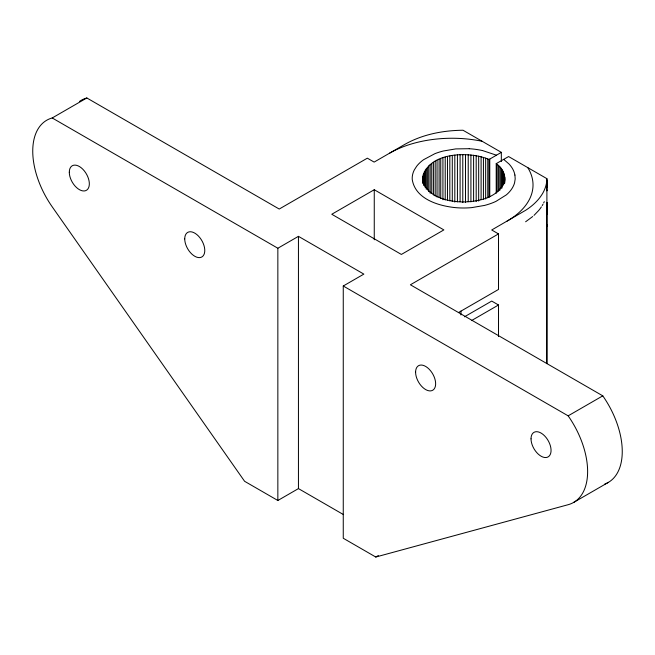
<?xml version="1.0" encoding="UTF-8"?>
<svg xmlns="http://www.w3.org/2000/svg" width="655" height="655" viewBox="0 0 655 655"><rect width="100%" height="100%" fill="white"/><g stroke="black" fill="none" stroke-linecap="round" stroke-linejoin="round"><path stroke-width="0.98" d="M546.9 363.582L546.9 178.668L508.599 156.553L496.212 163.644L496.212 193.258M546.802 363.648L546.9 202.354L546.909 214.496M546.909 190.13L546.9 190.883L546.9 178.668M546.802 226.638L546.9 224.534M422.655 180.821C424.137 151.911 469.25 150.625 489.039 159.509L501.329 152.353L501.329 161.548M504.604 183.425C505.971 175.786 502.753 167.917 496.212 163.644M504.604 180.354C499.585 197.851 477.724 202.002 461.906 201.961C446.677 201.503 424.006 196.041 422.655 177.759M543.658 202.976L544.28 201.658M542.217 205.588L542.97 204.286M533.989 215.389L538.566 210.64A81.736 47.193 0 0 0 541.398 206.874M532.712 216.518L525.621 221.775M343.523 514.625L298.443 488.597L277.851 500.494L244.602 481.294L52.212 206.824A67.547 38.997 60 0 1 52.212 117.966L86.845 97.972L279.226 209.043L367.34 158.174L374.136 162.096L404.913 144.321C422.516 134.39 442.96 130.435 463.019 130.239L501.329 152.353M374.259 189.729L331.774 214.259L401.376 254.443L443.861 229.913L374.259 189.729L374.259 239.771M52.212 117.966L277.851 248.237L298.443 236.34L363.852 274.109L343.261 285.998L343.261 538.254L375.773 557.028L568.155 504.702A67.547 38.997 60 0 0 568.155 415.843L343.261 285.998M458.434 312.582L498.512 289.445L498.512 233.909L410.398 284.778L602.788 395.849A67.547 38.997 60 0 1 604.745 484.086M464.452 316.807L491.717 301.071L498.512 304.993L498.512 336.588M471.51 320.59L498.512 304.993M568.155 415.843L602.788 395.849M375.773 557.028L378.369 555.53M573.796 502.336L608.421 482.342M469.308 148.701L455.79 148.906L443.312 151.002A51.851 29.934 0 0 0 434.936 153.655L423.613 159.681A51.639 29.811 0 0 0 416.678 166.239L414.345 169.874A51.941 29.991 0 0 0 412.421 175.646A51.467 29.712 0 0 0 412.249 179.552C415.295 198.85 437.966 205.744 454.84 207.578A51.639 29.811 0 0 0 471.633 207.635L484.544 205.424A51.639 29.811 0 0 0 495.909 201.412L506.331 194.879A51.851 29.934 0 0 0 510.933 190.048A51.966 29.999 0 0 0 514.568 182.843L515.19 178.962L514.928 175.032M482.408 150.511L496.425 155.186M498.512 233.909L491.717 229.979L525.629 210.304A82.858 47.84 0 0 0 536.437 201.543A83.75 48.355 0 0 0 540.563 196.606L542.266 194.044A84.045 48.527 0 0 0 546.442 183.375L546.819 180.682L546.9 187.535M503.695 159.378L509.058 164.037A52.154 30.105 0 0 1 512.865 169.277A51.639 29.811 0 0 1 514.895 175.073M504.743 177.235L504.743 180.297M504.555 175.663L504.555 182.81M504.178 174.107L504.178 183.294M503.621 172.56L503.621 184.816M502.909 171.07L502.909 185.365M502.041 169.629L502.041 188.01M501.026 168.229L501.026 188.656M499.863 166.886L499.863 190.376M498.578 165.6L498.578 191.129M497.161 164.364L497.161 191.94M489.76 159.034L489.76 196.819M489.039 159.509L489.039 197.294M487.787 158.952L487.787 197.761M485.658 158.142L485.658 198.989M483.431 157.397L483.431 199.267M481.098 156.725L481.098 199.619M478.674 156.136L478.674 201.069M476.185 155.636L476.185 201.593M473.598 155.227L473.598 201.183M470.92 154.907L470.92 201.887M468.219 154.686L468.219 201.666M465.492 154.572L465.492 202.575M462.782 154.564L462.782 202.567M460.932 311.068L460.932 314.957M460.088 154.662L460.088 201.634M457.427 154.85L457.427 201.83M454.816 155.145L454.816 202.117M452.286 155.522L452.286 201.478M449.829 155.98L449.829 200.921M447.471 156.529L447.471 200.446M445.212 157.143L445.212 200.037M442.927 157.863L442.927 199.734M440.75 158.657L440.75 198.49M439.096 159.337L439.096 197.13M437.041 160.295L437.041 197.065M435.182 161.277L435.182 196.001M433.422 162.325L433.422 195.002M431.743 163.455L431.743 193.069M430.171 164.659L430.171 193.258M428.706 165.944L428.706 191.473M427.371 167.295L427.371 189.77M426.208 168.687L426.208 189.107M425.201 170.12L425.201 187.477M424.35 171.594L424.35 185.889M423.662 173.108L423.662 185.357M423.146 174.648L423.146 182.819M422.86 180.862L422.86 182.901M422.811 176.195L422.811 183.351M298.443 236.34L298.443 488.597M277.851 248.237L277.851 500.494M389.529 153.213A88.466 51.074 0 0 1 482.17 141.292M79.501 101.443A67.547 38.997 60 0 1 86.845 97.972M469.25 148.718A51.639 29.811 0 0 1 482.35 150.527M527.75 167.606A88.474 51.082 0 0 1 507.109 221.095M69.299 172.265A14.173 8.179 60 0 0 84.331 190.957A14.173 8.179 60 0 0 84.331 170.922A14.173 8.179 60 0 0 69.299 172.265M184.735 238.903A14.173 8.179 60 0 0 199.767 257.603A14.173 8.179 60 0 0 199.767 237.56A14.173 8.179 60 0 0 184.735 238.903M415.598 372.196A14.173 8.179 60 0 0 430.63 390.896A14.173 8.179 60 0 0 430.63 370.853A14.173 8.179 60 0 0 415.598 372.196M531.025 438.842A14.173 8.179 60 0 0 546.057 457.534A14.173 8.179 60 0 0 546.057 437.499A14.173 8.179 60 0 0 531.025 438.842"/></g></svg>
